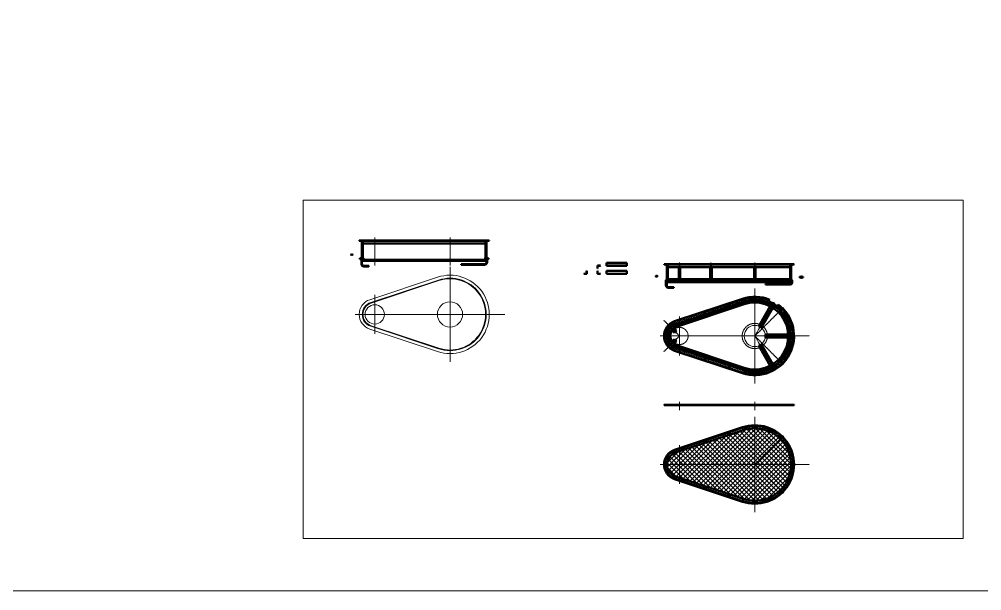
# Model space of a CAD drawing. Header units: millimetres. Extents: x 17368 to 100025, y -24769 to 12950.
# Drawn here: x 37894 to 47436, y -17030 to -11361 of the extents above; entities that cross this region are included whole.
import ezdxf

# ---------------------------------------------------------------- set-up
doc = ezdxf.new("R2010")
doc.units = ezdxf.units.MM
doc.header["$LTSCALE"] = 2.8
for name, pattern in [('AM_ISO02W050', [7.5, 6, -1.5]), ('AM_ISO02W050x2', [3.75, 3, -0.75]), ('AM_ISO08W050', [18, 12, -1.5, 3, -1.5]), ('AM_ISO08W050x2', [9, 6, -0.75, 1.5, -0.75]), ('YSYWPCG_HIDDEN', [0.375, 0.25, -0.125])]:
    doc.linetypes.add(name, pattern=pattern)
doc.layers.get('0').update_dxf_attribs({"lineweight": 50})
for name, color, linetype, lineweight in [('AM_0', 7, 'Continuous', 50), ('AM_0N', 7, 'Continuous', 50), ('AM_3N', 6, 'AM_ISO02W050', 15), ('AM_4N', 3, 'Continuous', 15), ('AM_7', 4, 'AM_ISO08W050', 15), ('AM_7N', 4, 'AM_ISO08W050', 15), ('bhatch', 5, 'Continuous', 15), ('细实线', 5, 'Continuous', 15)]:
    doc.layers.add(name, color=color, linetype=linetype, lineweight=lineweight)

# ---------------------------------------------------------------- blocks, each defined once
blk = doc.blocks.new('A$C76276D74')
at = {"layer": 'AM_0N', "extrusion": (0, 1, 0)}
for p, q in [((-30, 0), (0, 0)), ((-7.5, 3), (-27, 3))]:
    blk.add_line(p, q, dxfattribs=at)
at = {"layer": 'AM_0N', "extrusion": (-1, 0, 0)}
for p, q in [((-3, 27), (-3, 7.5)), ((0, 0), (0, 30))]:
    blk.add_line(p, q, dxfattribs=at)
at = {"layer": 'AM_0N'}
for centre, radius, start, end in [((-27, 0), 3, 90, 180), ((-7.5, 7.5), 4.5, 270, 0), ((0, 27), 3, 90, 180)]:
    blk.add_arc(centre, radius, start, end, dxfattribs=at)

msp = doc.modelspace()

# ---------------------------------------------------------------- hatches: boundary and pattern name
at = {"layer": '细实线'}
h = msp.add_hatch(dxfattribs=at)
h.set_pattern_fill('ANSI37', color=256, style=0)
h.paths.add_polyline_path([(44315.61954, -13826.37338), (44315.61954, -13844.94498), (44318.61954, -13844.94498), (44318.61954, -13826.37338)])
h.paths.add_polyline_path([(44315.61954, -13856.51638), (44315.61954, -13875.08778), (44318.61954, -13875.08778), (44318.61954, -13856.51638)])
h.paths.add_polyline_path([(44318.61954, -13886.65918), (44315.61954, -13886.65918), (44315.61954, -13905.23058), (44318.61954, -13905.23058)])
h.paths.add_polyline_path([(44315.61954, -13935.37338), (44318.61954, -13935.37338), (44318.61954, -13916.80198), (44315.61954, -13916.80198)])
h = msp.add_hatch(dxfattribs=at)
h.set_pattern_fill('ANSI37', color=256, style=0)
h.set_pattern_definition([(135, (89860.239, -4e-09), (2.24506403, 2.24506403), []), (45, (89860.239, -4e-09), (2.24506403, -2.24506403), [])])
h.paths.add_polyline_path([(45544.61954, -13826.37338), (45544.61954, -13844.94498), (45541.61954, -13844.94498), (45541.61954, -13826.37338)])
h.paths.add_polyline_path([(45544.61954, -13856.51638), (45544.61954, -13875.08778), (45541.61954, -13875.08778), (45541.61954, -13856.51638)])
h.paths.add_polyline_path([(45541.61954, -13886.65918), (45544.61954, -13886.65918), (45544.61954, -13905.23058), (45541.61954, -13905.23058)])
h.paths.add_polyline_path([(45544.61954, -13935.37338), (45541.61954, -13935.37338), (45541.61954, -13916.80198), (45544.61954, -13916.80198)])
h = msp.add_hatch(dxfattribs=at)
h.set_pattern_fill('ANSI37', color=256, scale=0.5, style=0)
h.paths.add_polyline_path([(44312.61954, -13950.37338), (44312.61954, -13943.0199), (44304.61954, -13950.37338)])
h = msp.add_hatch(dxfattribs=at)
h.set_pattern_fill('ANSI37', color=256, scale=0.5, style=0)
h.paths.add_polyline_path([(45547.61954, -13950.37338), (45555.61954, -13950.37338), (45547.61954, -13942.4353)])
h = msp.add_hatch(dxfattribs=at)
h.set_pattern_fill('ANSI37', color=256, scale=0.1, style=0)
h.paths.add_polyline_path([(45357.62916, -14174.90178), (45346.13389, -14178.3637, -0.005687324), (45353.47305, -14182.09889), (45353.62852, -14181.82961), (45353.62916, -14181.82998)])
h.paths.add_polyline_path([(45383.60971, -14189.90215), (45379.60992, -14196.82998), (45379.60928, -14196.82961), (45379.45384, -14197.09884, -0.0050386743), (45385.57595, -14201.0673)])
h = msp.add_hatch(dxfattribs=at)
h.set_pattern_fill('ANSI31', color=256, scale=0.5, style=0)
h.paths.add_polyline_path([(44285.61954, -15187.36898), (44285.61954, -15190.36898), (44294.61954, -15190.36898), (44294.61954, -15187.36898)])
h.paths.add_polyline_path([(44315.61954, -15190.36898), (44315.61954, -15187.36898), (44304.61954, -15187.36898), (44304.61954, -15190.36898)])
h = msp.add_hatch(dxfattribs=at)
h.set_pattern_fill('ANSI37', color=256, scale=0.2, style=0)
h.paths.add_polyline_path([(44290.4749, -15185.36898), (44288.0323, -15187.36898), (44290.4749, -15187.36898)])
h = msp.add_hatch(dxfattribs=at)
h.set_pattern_fill('ANSI37', color=256, scale=5, style=0)
h.paths.add_polyline_path([(44294.61954, -15185.36898), (44290.4749, -15185.36898), (44290.4749, -15187.36898), (44294.61954, -15187.36898)])
h.paths.add_polyline_path([(44439.61954, -15185.36898), (44312.61954, -15185.36898), (44304.61954, -15185.36898), (44304.61954, -15187.36898), (44315.61954, -15187.36898), (44355.61954, -15187.36898), (44439.61954, -15187.36898)])
h.paths.add_polyline_path([(45185.61954, -15185.36898), (44439.61954, -15185.36898), (44439.61954, -15187.36898), (45185.61954, -15187.36898)])
h.paths.add_polyline_path([(45569.76418, -15185.36898), (45565.61954, -15185.36898), (45565.61954, -15187.36898), (45569.76418, -15187.36898)])
h.paths.add_polyline_path([(45555.61954, -15185.36898), (45185.61954, -15185.36898), (45185.61954, -15187.36898), (45547.61954, -15187.36898), (45555.61954, -15187.36898)])
h = msp.add_hatch(dxfattribs=at)
h.set_pattern_fill('ANSI31', color=256, scale=0.2, style=0)
h.paths.add_polyline_path([(45574.61954, -15187.36898), (45565.61954, -15187.36898), (45565.61954, -15190.36898), (45574.61954, -15190.36898)])
h.paths.add_polyline_path([(45555.61954, -15187.36898), (45544.61954, -15187.36898), (45544.61954, -15190.36898), (45555.61954, -15190.36898)])
h = msp.add_hatch(dxfattribs=at)
h.set_pattern_fill('ANSI37', color=256, scale=0.2, style=0)
h.set_pattern_definition([(135, (89860.2391, 0), (0.449012806, 0.449012806), []), (45, (89860.2391, 0), (0.449012806, -0.449012806), [])])
h.paths.add_polyline_path([(45569.76418, -15185.36898), (45572.20678, -15187.36898), (45569.76418, -15187.36898)])
h = msp.add_hatch(dxfattribs=at)
h.set_pattern_fill('ANSI37', color=256, scale=10, style=0)
h.paths.add_polyline_path([(45185.61954, -15777.5241), (45185.61954, -15418.5241, 0.0802895568), (45072.52973, -15436.80179), (44439.61954, -15646.87225), (44439.61954, -15777.5241)])
h.paths.add_polyline_path([(44439.61954, -15777.5241), (44439.61954, -15908.17595), (45072.52973, -16118.24641, 0.0802895568), (45185.61954, -16136.5241), (45185.61954, -15777.5241)])
h.paths.add_polyline_path([(44315.61954, -15777.5241), (44439.61954, -15777.5241), (44439.61954, -15646.87225), (44400.55788, -15659.83728, 0.3231761295)])
h.paths.add_polyline_path([(44315.61954, -15777.5241, 0.3231761295), (44400.55788, -15895.21092), (44439.61954, -15908.17595), (44439.61954, -15777.5241)])
h.paths.add_polyline_path([(45439.47088, -15523.67277, 0.1989123674), (45185.61954, -15418.5241), (45185.61954, -15777.5241)])
h.paths.add_polyline_path([(45185.61954, -15777.5241), (45544.61954, -15777.5241, 0.1989123674), (45439.47088, -15523.67277)])
h.paths.add_polyline_path([(45439.47088, -16031.37543, 0.1989123674), (45544.61954, -15777.5241), (45185.61954, -15777.5241)])
h.paths.add_polyline_path([(45185.61954, -16136.5241, 0.1989123674), (45439.47088, -16031.37543), (45185.61954, -15777.5241)])

# ---------------------------------------------------------------- linework, layer by layer
at = {"color": 7}
for p, q in [((41291.1167, -13721.4272), (41286.1167, -13721.4272)), ((41286.1167, -13721.4272), (41286.1167, -13787.9272)), ((41291.1167, -13721.4272), (41291.1167, -13732.4272)), ((42526.1167, -13721.4272), (42531.1167, -13721.4272)), ((42526.1167, -13721.4272), (42526.1167, -13732.4272)), ((42531.1167, -13721.4272), (42531.1167, -13771.27587)), ((41291.1167, -13740.4272), (41291.1167, -13787.9272)), ((41311.1167, -13807.9272), (41360.6167, -13807.9272)), ((41311.1167, -13812.9272), (41360.6167, -13812.9272)), ((41360.6167, -13807.9272), (41360.6167, -13812.9272)), ((42273.1167, -13791.27587), (42506.1167, -13791.27587)), ((42273.1167, -13791.27587), (42273.1167, -13796.27587)), ((42273.1167, -13796.27587), (42311.6167, -13796.27587)), ((42302.6167, -13796.27587), (42321.6167, -13796.27587)), ((42321.6167, -13796.27587), (42506.1167, -13796.27587)), ((42526.1167, -13740.4272), (42526.1167, -13771.27587)), ((44304.61954, -13950.37338), (44304.61954, -13998.87338)), ((44312.61954, -13935.37338), (44312.61954, -13946.37338)), ((44312.61954, -13954.37338), (44312.61954, -13998.87338)), ((44382.11954, -14018.87338), (44332.61954, -14018.87338)), ((44382.11954, -14026.87338), (44382.11954, -14018.87338)), ((45290.61954, -13984.87338), (45290.61954, -13992.87338)), ((45290.61954, -13984.87338), (45537.61954, -13984.87338)), ((45290.61954, -13992.87338), (45537.61954, -13992.87338)), ((45547.61954, -13935.37338), (45547.61954, -13950.37338)), ((45547.61954, -13950.37338), (45547.61954, -13974.87338)), ((45547.61954, -13950.37338), (45555.61954, -13950.37338)), ((45555.61954, -13950.37338), (45555.61954, -13974.87338)), ((44332.61954, -14026.87338), (44382.11954, -14026.87338))]:
    msp.add_line(p, q, dxfattribs=at)
for centre, radius, start, end in [((41311.1167, -13787.9272), 25, 180, 270), ((41311.1167, -13787.9272), 20, 180, 270), ((42506.1167, -13771.27587), 20, 270, 0), ((42506.1167, -13771.27587), 25, 270, 0), ((44332.61954, -13998.87338), 28, 180, 270), ((44332.61954, -13998.87338), 20, 180, 270), ((45537.61954, -13974.87338), 10, 270, 0), ((45537.61954, -13974.87338), 18, 270, 0)]:
    msp.add_arc(centre, radius, start, end, dxfattribs=at)
at = {"layer": 'AM_0', "extrusion": (-1, -1.83691e-16, 0)}
for p, q in [((42282.3667, -13791.27587), (42282.3667, -13796.27587)), ((42295.8667, -13791.27587), (42295.8667, -13796.27587)), ((45299.61954, -13984.87338), (45299.61954, -13992.87338)), ((45324.61954, -13984.87338), (45324.61954, -13992.87338))]:
    msp.add_line(p, q, dxfattribs=at)
at = {"layer": 'AM_0N', "extrusion": (0, -1, 0)}
for p, q in [((41264.1167, -13556.4272), (41294.1167, -13556.4272)), ((41286.6167, -13559.4272), (41267.1167, -13559.4272)), ((42553.1167, -13556.4272), (42523.1167, -13556.4272)), ((42530.6167, -13559.4272), (42550.1167, -13559.4272)), ((43654.79217, -13805.14058), (43624.79217, -13805.14058)), ((43632.29217, -13808.14058), (43651.79217, -13808.14058)), ((43715.64393, -13778.20318), (43915.64393, -13778.20318)), ((43715.64393, -13781.20318), (43915.64393, -13781.20318)), ((43915.64393, -13808.20318), (43715.64393, -13808.20318)), ((44285.61954, -13790.37338), (44315.61954, -13790.37338)), ((44308.11954, -13793.37338), (44288.61954, -13793.37338)), ((45574.61954, -13790.37338), (45544.61954, -13790.37338)), ((45552.11954, -13793.37338), (45571.61954, -13793.37338)), ((44285.61954, -15187.36898), (44315.61954, -15187.36898)), ((45574.61954, -15190.36898), (44285.61954, -15190.36898)), ((44290.4749, -15185.36898), (44315.61954, -15185.36898)), ((45574.61954, -15187.36898), (45544.61954, -15187.36898))]:
    msp.add_line(p, q, dxfattribs=at)
at = {"layer": 'AM_0N'}
for p, q in [((42526.1167, -13556.4272), (41291.1167, -13556.4272)), ((41334.1167, -13556.4272), (41291.1167, -13556.4272)), ((41291.1167, -13583.4272), (41291.1167, -13726.9272)), ((41294.1167, -13586.4272), (41291.1167, -13586.4272)), ((41294.1167, -13556.4272), (41294.1167, -13729.4272)), ((41294.1167, -13558.4272), (42523.1167, -13558.4272)), ((41297.1167, -13558.4272), (41297.1167, -13732.4272)), ((41300.1167, -13558.4272), (41300.1167, -13753.4272)), ((42517.1167, -13586.4272), (41300.1167, -13586.4272)), ((42517.1167, -13558.4272), (42517.1167, -13753.4272)), ((42520.1167, -13558.4272), (42520.1167, -13732.4272)), ((42523.1167, -13556.4272), (42523.1167, -13748.9272)), ((42526.1167, -13586.4272), (42523.1167, -13586.4272)), ((42526.1167, -13556.4272), (42526.1167, -13727.4272)), ((42526.1167, -13756.4272), (41291.1167, -13756.4272)), ((41294.1167, -13748.9272), (41297.1167, -13748.9272)), ((41297.1167, -13740.4272), (41297.1167, -13753.16984)), ((41300.1167, -13748.9272), (42517.1167, -13748.9272)), ((42520.1167, -13740.4272), (42520.1167, -13753.16984)), ((42520.1167, -13748.9272), (42523.1167, -13748.9272)), ((44294.61954, -13790.37338), (44294.61954, -13793.37338)), ((44304.61954, -13790.37338), (44304.61954, -13793.37338)), ((45547.61954, -13790.37338), (44312.61954, -13790.37338)), ((44355.61954, -13790.37338), (44312.61954, -13790.37338)), ((44312.61954, -13817.37338), (44312.61954, -13823.015)), ((44315.61954, -13820.37338), (44312.61954, -13820.37338)), ((44312.61954, -13823.015), (44312.61954, -13940.87338)), ((44315.61954, -13790.37338), (44315.61954, -13802.87338)), ((44315.61954, -13792.37338), (45544.61954, -13792.37338)), ((44315.61954, -13807.87338), (44315.61954, -13823.015)), ((44315.61954, -13823.015), (44315.61954, -13943.37338)), ((44315.61954, -13826.37338), (44318.61954, -13826.37338)), ((44318.61954, -13792.37338), (44318.61954, -13802.87338)), ((44318.61954, -13807.87338), (44318.61954, -13823.015)), ((44321.61954, -13820.37338), (44318.61954, -13820.37338)), ((44318.61954, -13823.015), (44318.61954, -13952.87338)), ((44321.61954, -13792.37338), (44321.61954, -13823.015)), ((44323.61954, -13810.37338), (44321.61954, -13810.37338)), ((44321.61954, -13823.015), (44321.61954, -13967.37338)), ((44323.61954, -13810.37338), (44323.61954, -13823.015)), ((44432.11954, -13820.37338), (44323.61954, -13820.37338)), ((44323.61954, -13823.015), (44323.61954, -13950.37338)), ((44432.11954, -13810.37338), (44432.11954, -13823.015)), ((44447.11954, -13810.37338), (44432.11954, -13810.37338)), ((44432.11954, -13823.015), (44432.11954, -13950.37338)), ((44447.11954, -13810.37338), (44447.11954, -13823.015)), ((44743.8451, -13820.37338), (44447.11954, -13820.37338)), ((44447.11954, -13823.015), (44447.11954, -13950.37338)), ((44743.8451, -13810.37338), (44743.8451, -13823.015)), ((44758.8451, -13810.37338), (44743.8451, -13810.37338)), ((44743.8451, -13823.015), (44743.8451, -13950.37338)), ((44758.8451, -13810.37338), (44758.8451, -13823.015)), ((45178.11954, -13820.37338), (44758.8451, -13820.37338)), ((44758.8451, -13823.015), (44758.8451, -13950.37338)), ((45178.11954, -13810.37338), (45178.11954, -13823.015)), ((45193.11954, -13810.37338), (45178.11954, -13810.37338)), ((45178.11954, -13823.015), (45178.11954, -13950.37338)), ((45193.11954, -13810.37338), (45193.11954, -13823.015)), ((45536.61954, -13820.37338), (45193.11954, -13820.37338)), ((45193.11954, -13823.015), (45193.11954, -13950.37338)), ((45536.61954, -13810.37338), (45536.61954, -13823.015)), ((45538.61954, -13810.37338), (45536.61954, -13810.37338)), ((45536.61954, -13823.015), (45536.61954, -13950.37338)), ((45538.61954, -13792.37338), (45538.61954, -13823.015)), ((45541.61954, -13820.37338), (45538.61954, -13820.37338)), ((45538.61954, -13823.015), (45538.61954, -13967.37338)), ((45541.61954, -13792.37338), (45541.61954, -13802.87338)), ((45541.61954, -13807.87338), (45541.61954, -13823.015)), ((45541.61954, -13823.015), (45541.61954, -13952.87338)), ((45544.61954, -13826.37338), (45541.61954, -13826.37338)), ((45544.61954, -13790.37338), (45544.61954, -13802.87338)), ((45544.61954, -13807.87338), (45544.61954, -13823.015)), ((45547.61954, -13820.37338), (45544.61954, -13820.37338)), ((45544.61954, -13823.015), (45544.61954, -13952.87338)), ((45547.61954, -13817.37338), (45547.61954, -13823.015)), ((45547.61954, -13823.015), (45547.61954, -13940.37338)), ((45555.61954, -13790.37338), (45555.61954, -13793.37338)), ((45565.61954, -13790.37338), (45565.61954, -13793.37338)), ((44315.61954, -13844.94498), (44318.61954, -13844.94498)), ((44315.61954, -13856.51638), (44318.61954, -13856.51638)), ((44315.61954, -13875.08778), (44318.61954, -13875.08778)), ((44315.61954, -13886.65918), (44318.61954, -13886.65918)), ((44315.61954, -13905.23058), (44318.61954, -13905.23058)), ((44315.61954, -13916.80198), (44318.61954, -13916.80198)), ((45544.61954, -13844.94498), (45541.61954, -13844.94498)), ((45544.61954, -13856.51638), (45541.61954, -13856.51638)), ((45544.61954, -13875.08778), (45541.61954, -13875.08778)), ((45544.61954, -13886.65918), (45541.61954, -13886.65918)), ((45544.61954, -13905.23058), (45541.61954, -13905.23058)), ((45544.61954, -13916.80198), (45541.61954, -13916.80198)), ((44304.61954, -13950.37338), (44312.61954, -13943.0199)), ((44312.61954, -13950.37338), (44304.61954, -13950.37338)), ((44315.61954, -13940.37338), (44312.61954, -13940.37338)), ((45547.61954, -13970.37338), (44312.61954, -13970.37338)), ((44315.61954, -13935.37338), (44318.61954, -13935.37338)), ((44315.61954, -13962.87338), (44318.61954, -13962.87338)), ((44321.61954, -13940.37338), (44318.61954, -13940.37338)), ((44318.61954, -13957.87338), (44318.61954, -13967.11602)), ((45540.11954, -13967.37338), (44320.11954, -13967.37338)), ((44323.61954, -13950.37338), (44321.61954, -13950.37338)), ((44321.61954, -13962.87338), (44758.8451, -13962.87338)), ((44432.11954, -13940.37338), (44323.61954, -13940.37338)), ((44447.11954, -13950.37338), (44432.11954, -13950.37338)), ((44743.8451, -13940.37338), (44447.11954, -13940.37338)), ((44758.8451, -13950.37338), (44743.8451, -13950.37338)), ((45178.11954, -13940.37338), (44758.8451, -13940.37338)), ((44758.8451, -13962.87338), (45538.61954, -13962.87338)), ((45193.11954, -13950.37338), (45178.11954, -13950.37338)), ((45536.61954, -13940.37338), (45193.11954, -13940.37338)), ((45538.61954, -13950.37338), (45536.61954, -13950.37338)), ((45541.61954, -13940.37338), (45538.61954, -13940.37338)), ((45544.61954, -13935.37338), (45541.61954, -13935.37338)), ((45541.61954, -13957.87338), (45541.61954, -13967.11602)), ((45541.61954, -13962.87338), (45544.61954, -13962.87338)), ((45547.61954, -13940.37338), (45544.61954, -13940.37338)), ((45544.61954, -13957.87338), (45544.61954, -13962.87338)), ((45555.61954, -13950.37338), (45547.61954, -13942.4353)), ((44391.10748, -14356.67174), (45063.07933, -14133.63625)), ((44400.55788, -14385.14436), (45072.52973, -14162.10886)), ((44401.50292, -14387.99162), (45073.47477, -14164.95613)), ((44402.44796, -14390.83888), (45074.41981, -14167.80339)), ((44409.06324, -14410.76972), (45081.03509, -14187.73422)), ((45225.12852, -14404.39814), (45338.45899, -14208.10401)), ((45357.62916, -14174.90178), (45346.13389, -14178.3637)), ((45353.62916, -14181.82998), (45379.60992, -14196.82998)), ((45383.60932, -14189.89995), (45357.62855, -14174.89995)), ((45357.62916, -14174.90178), (45383.60992, -14189.90178)), ((45383.60932, -14189.89995), (45385.57595, -14201.0673)), ((45251.10928, -14419.39814), (45364.43978, -14223.10395)), ((45225.12852, -14404.39814), (45251.10931, -14419.39815)), ((45245.55822, -14385.01484), (45240.05673, -14394.54025)), ((45257.68108, -14392.01397), (45252.18039, -14401.54145)), ((44388.3543, -14472.77914), (44361.24864, -14445.67348)), ((44381.99034, -14455.10147), (44367.1411, -14440.25223)), ((44391.88983, -14445.20197), (44377.04059, -14430.35273)), ((44409.5675, -14451.56594), (44382.46185, -14424.46028)), ((44388.3543, -14472.77914), (44409.5675, -14451.56594)), ((45290.61954, -14517.83192), (45290.61954, -14487.83189)), ((45290.61954, -14487.83192), (45517.28055, -14487.83192)), ((45317.62083, -14495.83266), (45306.61944, -14495.83266)), ((44388.3543, -14532.88322), (44361.24864, -14559.98887)), ((44381.99034, -14550.56088), (44367.1411, -14565.41013)), ((44391.88986, -14560.46035), (44377.04059, -14575.30962)), ((44409.5675, -14554.09642), (44382.46185, -14581.20208)), ((44388.3543, -14532.88322), (44409.5675, -14554.09642)), ((44409.06324, -14594.89264), (45081.03509, -14817.92813)), ((45225.12852, -14601.26421), (45251.10931, -14586.2642)), ((45251.10928, -14586.26421), (45364.43978, -14782.5584)), ((45290.61954, -14517.83192), (45517.28048, -14517.83192)), ((45317.62083, -14509.83092), (45306.62083, -14509.83266)), ((44391.10748, -14648.99061), (45063.07933, -14872.02611)), ((44400.55788, -14620.51799), (45072.52973, -14843.55349)), ((44401.50292, -14617.67073), (45073.47477, -14840.70623)), ((44402.44796, -14614.82347), (45074.41981, -14837.85897)), ((45225.12852, -14601.26421), (45338.45899, -14797.55834)), ((45245.55822, -14620.64752), (45240.05673, -14611.1221)), ((45257.68108, -14613.64838), (45252.18039, -14604.1209)), ((44285.61954, -15187.36898), (44285.61954, -15190.36898)), ((44290.4749, -15185.36898), (44288.0323, -15187.36898)), ((44290.4749, -15185.36898), (44290.4749, -15187.36898)), ((44294.61954, -15185.36898), (44294.61954, -15190.36898)), ((44304.61954, -15185.36898), (44304.61954, -15190.36898)), ((45569.76418, -15185.36898), (44312.61954, -15185.36898)), ((45547.61954, -15187.36898), (44312.61954, -15187.36898)), ((44355.61954, -15187.36898), (44312.61954, -15187.36898)), ((45544.61954, -15187.36898), (45544.61954, -15190.36898)), ((45555.61954, -15185.36898), (45555.61954, -15190.36898)), ((45565.61954, -15185.36898), (45565.61954, -15190.36898)), ((45569.76418, -15185.36898), (45569.76418, -15187.36898)), ((45569.76418, -15185.36898), (45572.20678, -15187.36898)), ((45574.61954, -15187.36898), (45574.61954, -15190.36898)), ((44391.10748, -15631.36467), (45063.07933, -15408.32917)), ((44400.55788, -15659.83728), (45072.52973, -15436.80179)), ((44391.10748, -15923.68353), (45063.07933, -16146.71903)), ((44400.55788, -15895.21092), (45072.52973, -16118.24641))]:
    msp.add_line(p, q, dxfattribs=at)
at = {"layer": 'AM_0N', "extrusion": (-1, 0, 0)}
for p, q in [((41291.1167, -13583.4272), (41291.1167, -13563.9272)), ((41294.1167, -13556.4272), (41294.1167, -13586.4272)), ((44312.61954, -13817.37338), (44312.61954, -13797.87338)), ((44315.61954, -13790.37338), (44315.61954, -13802.87338)), ((44315.61954, -13807.87338), (44315.61954, -13820.37338)), ((43517.13677, -13860.82518), (43517.13677, -13880.32518)), ((43520.13677, -13887.82518), (43520.13677, -13857.82518)), ((44312.61954, -13950.82838), (44312.61954, -13952.87338)), ((44312.61954, -13952.87338), (44312.61954, -13957.87338)), ((44312.61954, -13957.87338), (44312.61954, -13959.91838)), ((44321.61954, -13950.82838), (44321.61954, -13952.87338)), ((44321.61954, -13952.87338), (44321.61954, -13957.87338)), ((44321.61954, -13957.87338), (44321.61954, -13959.91838)), ((45544.61954, -13943.37338), (45544.61954, -13952.87338)), ((45544.61954, -13957.87338), (45544.61954, -13962.87338)), ((45547.61954, -13970.37338), (45547.61954, -13940.37338)), ((44315.61954, -15187.36898), (44315.61954, -15190.36898))]:
    msp.add_line(p, q, dxfattribs=at)
at = {"layer": 'AM_0N', "extrusion": (1, 0, 0)}
for p, q in [((42523.1167, -13556.4272), (42523.1167, -13586.4272)), ((42526.1167, -13583.4272), (42526.1167, -13563.9272)), ((41186.4, -13691.81052), (41186.4, -13693.85552)), ((41186.4, -13693.85552), (41186.4, -13698.85552)), ((41186.4, -13698.85552), (41186.4, -13700.90052)), ((41195.4, -13691.81052), (41195.4, -13693.85552)), ((41195.4, -13693.85552), (41195.4, -13698.85552)), ((41195.4, -13698.85552), (41195.4, -13700.90052)), ((43624.79217, -13805.14058), (43624.79217, -13835.14058)), ((43627.79217, -13832.14058), (43627.79217, -13812.64058)), ((43715.64393, -13808.20318), (43715.64393, -13778.20318)), ((43915.64393, -13778.20318), (43915.64393, -13808.20318)), ((44312.61954, -13800.82838), (44312.61954, -13802.87338)), ((44312.61954, -13802.87338), (44312.61954, -13807.87338)), ((44312.61954, -13807.87338), (44312.61954, -13809.91838)), ((44321.61954, -13800.82838), (44321.61954, -13802.87338)), ((44321.61954, -13802.87338), (44321.61954, -13807.87338)), ((44321.61954, -13807.87338), (44321.61954, -13809.91838)), ((45538.61954, -13800.82838), (45538.61954, -13802.87338)), ((45538.61954, -13802.87338), (45538.61954, -13807.87338)), ((45538.61954, -13807.87338), (45538.61954, -13809.91838)), ((45544.61954, -13790.37338), (45544.61954, -13802.87338)), ((45544.61954, -13807.87338), (45544.61954, -13820.37338)), ((45547.61954, -13817.37338), (45547.61954, -13797.87338)), ((45547.61954, -13800.82838), (45547.61954, -13802.87338)), ((45547.61954, -13802.87338), (45547.61954, -13807.87338)), ((45547.61954, -13807.87338), (45547.61954, -13809.91838)), ((43624.79217, -13887.82518), (43624.79217, -13857.82518)), ((43627.79217, -13860.82518), (43627.79217, -13880.32518)), ((43715.64393, -13857.82518), (43715.64393, -13887.82518)), ((43915.64393, -13887.82518), (43915.64393, -13857.82518)), ((44207.90284, -13905.7567), (44207.90284, -13907.8017)), ((44207.90284, -13907.8017), (44207.90284, -13912.8017)), ((44207.90284, -13912.8017), (44207.90284, -13914.8467)), ((44216.90284, -13905.7567), (44216.90284, -13907.8017)), ((44216.90284, -13907.8017), (44216.90284, -13912.8017)), ((44216.90284, -13912.8017), (44216.90284, -13914.8467)), ((44312.61954, -13970.37338), (44312.61954, -13940.37338)), ((44315.61954, -13943.37338), (44315.61954, -13952.87338)), ((44315.61954, -13957.87338), (44315.61954, -13962.87338)), ((45538.61954, -13950.82838), (45538.61954, -13952.87338)), ((45538.61954, -13952.87338), (45538.61954, -13957.87338)), ((45538.61954, -13957.87338), (45538.61954, -13959.91838)), ((45547.61954, -13950.82838), (45547.61954, -13952.87338)), ((45547.61954, -13952.87338), (45547.61954, -13957.87338)), ((45547.61954, -13957.87338), (45547.61954, -13959.91838)), ((45544.61954, -15187.36898), (45544.61954, -15190.36898))]:
    msp.add_line(p, q, dxfattribs=at)
at = {"layer": 'AM_0N', "extrusion": (0, 1, 0)}
for p, q in [((41195.4, -13693.85552), (41186.4, -13693.85552)), ((41195.4, -13698.85552), (41186.4, -13698.85552)), ((44321.61954, -13802.87338), (44312.61954, -13802.87338)), ((44321.61954, -13807.87338), (44312.61954, -13807.87338)), ((45547.61954, -13802.87338), (45538.61954, -13802.87338)), ((45547.61954, -13807.87338), (45538.61954, -13807.87338)), ((43490.13677, -13887.82518), (43520.13677, -13887.82518)), ((43512.63677, -13884.82518), (43493.13677, -13884.82518)), ((43654.79217, -13887.82518), (43624.79217, -13887.82518)), ((43632.29217, -13884.82518), (43651.79217, -13884.82518)), ((43915.64393, -13857.82518), (43715.64393, -13857.82518)), ((43715.64393, -13884.82518), (43915.64393, -13884.82518)), ((43715.64393, -13887.82518), (43915.64393, -13887.82518)), ((44216.90284, -13907.8017), (44207.90284, -13907.8017)), ((44216.90284, -13912.8017), (44207.90284, -13912.8017)), ((44312.61954, -13952.87338), (44321.61954, -13952.87338)), ((44312.61954, -13957.87338), (44321.61954, -13957.87338)), ((44342.61954, -13970.37338), (44312.61954, -13970.37338)), ((44320.11954, -13967.37338), (44339.61954, -13967.37338)), ((45517.61954, -13970.37338), (45547.61954, -13970.37338)), ((45540.11954, -13967.37338), (45520.61954, -13967.37338)), ((45547.61954, -13952.87338), (45538.61954, -13952.87338)), ((45547.61954, -13957.87338), (45538.61954, -13957.87338))]:
    msp.add_line(p, q, dxfattribs=at)
at = {"layer": 'AM_0N', "extrusion": (-1.92969e-12, -1, 0)}
for p, q in [((41279.3167, -13732.4272), (41270.1167, -13732.4272)), ((41300.1167, -13731.9272), (41286.1167, -13731.9272)), ((41298.8667, -13732.4272), (41286.1167, -13732.4272)), ((41298.8667, -13732.4272), (41300.1167, -13732.4272)), ((41304.83502, -13728.9197), (41300.1167, -13728.9197)), ((41304.83502, -13732.67248), (41300.1167, -13732.67248)), ((41304.83502, -13740.18192), (41300.1167, -13740.18192)), ((41279.3167, -13740.4272), (41270.1167, -13740.4272)), ((41298.8667, -13740.4272), (41286.1167, -13740.4272)), ((41300.1167, -13740.9272), (41286.1167, -13740.9272)), ((41298.8667, -13740.4272), (41300.1167, -13740.4272)), ((41304.83502, -13743.9347), (41300.1167, -13743.9347))]:
    msp.add_line(p, q, dxfattribs=at)
at = {"layer": 'AM_0N', "extrusion": (-1, 1.92969e-12, 0)}
for p, q in [((41270.1167, -13732.4272), (41270.1167, -13740.4272)), ((41298.8667, -13732.4272), (41298.8667, -13740.4272)), ((41300.1167, -13728.9197), (41300.1167, -13732.4272)), ((41300.1167, -13740.4272), (41300.1167, -13732.4272)), ((41300.1167, -13732.4272), (41300.1167, -13740.4272)), ((41305.4167, -13742.9272), (41305.4167, -13729.9272)), ((41300.1167, -13740.4272), (41300.1167, -13743.9347))]:
    msp.add_line(p, q, dxfattribs=at)
at = {"layer": 'AM_0N', "extrusion": (0.866025, -0.5, 0)}
for p, q in [((41279.89838, -13728.9197), (41279.3167, -13729.9272)), ((42512.39838, -13728.9197), (42511.8167, -13729.9272)), ((41285.53502, -13743.9347), (41286.1167, -13742.9272)), ((45631.04097, -13911.5099), (45630.45929, -13912.5174))]:
    msp.add_line(p, q, dxfattribs=at)
at = {"layer": 'AM_0N', "extrusion": (1, -1.81923e-12, 0)}
for p, q in [((41279.3167, -13729.9272), (41279.3167, -13742.9272)), ((41286.1167, -13729.9272), (41286.1167, -13742.9272))]:
    msp.add_line(p, q, dxfattribs=at)
at = {"layer": 'AM_0N', "extrusion": (1.81923e-12, 1, 0)}
for p, q in [((41279.89838, -13728.9197), (41285.53502, -13728.9197)), ((41279.89838, -13732.67345), (41285.53502, -13732.67345)), ((41279.89838, -13740.18095), (41285.53502, -13740.18095)), ((41279.89838, -13743.9347), (41285.53502, -13743.9347))]:
    msp.add_line(p, q, dxfattribs=at)
at = {"layer": 'AM_0N', "extrusion": (0.866025, 0.5, 0)}
for p, q in [((41285.53502, -13728.9197), (41286.1167, -13729.9272)), ((41279.89838, -13743.9347), (41279.3167, -13742.9272)), ((42512.39838, -13743.9347), (42511.8167, -13742.9272)), ((45631.04097, -13926.5249), (45630.45929, -13925.5174))]:
    msp.add_line(p, q, dxfattribs=at)
at = {"layer": 'AM_0N', "extrusion": (-0.866025, -0.5, 0)}
for p, q in [((41304.83502, -13728.9197), (41305.4167, -13729.9272)), ((42537.33502, -13728.9197), (42537.9167, -13729.9272)), ((42531.69838, -13743.9347), (42531.1167, -13742.9272)), ((45650.34097, -13926.5249), (45649.75929, -13925.5174)), ((45655.97761, -13911.5099), (45656.55929, -13912.5174))]:
    msp.add_line(p, q, dxfattribs=at)
at = {"layer": 'AM_0N', "extrusion": (1, 1.92969e-12, 0)}
for p, q in [((42511.8167, -13742.9272), (42511.8167, -13729.9272)), ((42517.1167, -13728.9197), (42517.1167, -13732.4272)), ((42517.1167, -13740.4272), (42517.1167, -13732.4272)), ((42517.1167, -13732.4272), (42517.1167, -13740.4272)), ((42518.3667, -13732.4272), (42518.3667, -13740.4272)), ((42547.1167, -13732.4272), (42547.1167, -13740.4272)), ((42517.1167, -13740.4272), (42517.1167, -13743.9347)), ((45630.45929, -13925.5174), (45630.45929, -13912.5174)), ((45635.75929, -13911.5099), (45635.75929, -13915.0174)), ((45635.75929, -13923.0174), (45635.75929, -13915.0174)), ((45635.75929, -13915.0174), (45635.75929, -13923.0174)), ((45635.75929, -13923.0174), (45635.75929, -13926.5249)), ((45637.00929, -13915.0174), (45637.00929, -13923.0174)), ((45665.75929, -13915.0174), (45665.75929, -13923.0174))]:
    msp.add_line(p, q, dxfattribs=at)
at = {"layer": 'AM_0N', "extrusion": (1.92969e-12, -1, 0)}
for p, q in [((42512.39838, -13728.9197), (42517.1167, -13728.9197)), ((42512.39838, -13732.67248), (42517.1167, -13732.67248)), ((42512.39838, -13740.18192), (42517.1167, -13740.18192)), ((42517.1167, -13731.9272), (42531.1167, -13731.9272)), ((42518.3667, -13732.4272), (42517.1167, -13732.4272)), ((42518.3667, -13732.4272), (42531.1167, -13732.4272)), ((42537.9167, -13732.4272), (42547.1167, -13732.4272)), ((42512.39838, -13743.9347), (42517.1167, -13743.9347)), ((42518.3667, -13740.4272), (42517.1167, -13740.4272)), ((42517.1167, -13740.9272), (42531.1167, -13740.9272)), ((42518.3667, -13740.4272), (42531.1167, -13740.4272)), ((42537.9167, -13740.4272), (42547.1167, -13740.4272)), ((45631.04097, -13911.5099), (45635.75929, -13911.5099)), ((45631.04097, -13915.26268), (45635.75929, -13915.26268)), ((45631.04097, -13922.77212), (45635.75929, -13922.77212)), ((45631.04097, -13926.5249), (45635.75929, -13926.5249)), ((45635.75929, -13914.5174), (45649.75929, -13914.5174)), ((45637.00929, -13915.0174), (45635.75929, -13915.0174)), ((45637.00929, -13923.0174), (45635.75929, -13923.0174)), ((45635.75929, -13923.5174), (45649.75929, -13923.5174)), ((45637.00929, -13915.0174), (45649.75929, -13915.0174)), ((45637.00929, -13923.0174), (45649.75929, -13923.0174)), ((45656.55929, -13915.0174), (45665.75929, -13915.0174)), ((45656.55929, -13923.0174), (45665.75929, -13923.0174))]:
    msp.add_line(p, q, dxfattribs=at)
at = {"layer": 'AM_0N', "extrusion": (-0.866025, 0.5, 0)}
for p, q in [((42531.69838, -13728.9197), (42531.1167, -13729.9272)), ((41304.83502, -13743.9347), (41305.4167, -13742.9272)), ((42537.33502, -13743.9347), (42537.9167, -13742.9272)), ((45650.34097, -13911.5099), (45649.75929, -13912.5174)), ((45655.97761, -13926.5249), (45656.55929, -13925.5174)), ((45353.62916, -14181.82998), (45357.62916, -14174.90178)), ((45379.60992, -14196.82998), (45383.60992, -14189.90178))]:
    msp.add_line(p, q, dxfattribs=at)
at = {"layer": 'AM_0N', "extrusion": (-1, -1.81923e-12, 0)}
for p, q in [((42531.1167, -13729.9272), (42531.1167, -13742.9272)), ((42537.9167, -13729.9272), (42537.9167, -13742.9272)), ((45649.75929, -13912.5174), (45649.75929, -13925.5174)), ((45656.55929, -13912.5174), (45656.55929, -13925.5174))]:
    msp.add_line(p, q, dxfattribs=at)
at = {"layer": 'AM_0N', "extrusion": (-1.81923e-12, 1, 0)}
for p, q in [((42537.33502, -13728.9197), (42531.69838, -13728.9197)), ((42537.33502, -13732.67345), (42531.69838, -13732.67345)), ((42537.33502, -13740.18095), (42531.69838, -13740.18095)), ((42537.33502, -13743.9347), (42531.69838, -13743.9347)), ((45655.97761, -13911.5099), (45650.34097, -13911.5099)), ((45655.97761, -13915.26365), (45650.34097, -13915.26365)), ((45655.97761, -13922.77115), (45650.34097, -13922.77115)), ((45655.97761, -13926.5249), (45650.34097, -13926.5249))]:
    msp.add_line(p, q, dxfattribs=at)
at = {"layer": 'AM_0N'}
for centre in [(44933.06329, -14191.54114), (45185.61954, -14127.83118), (44686.30061, -14273.44463), (45450.78459, -14237.66613), (44439.61954, -14355.32103), (44299.61954, -14502.83118), (45560.61954, -14502.82899), (44439.61954, -14650.34133), (44686.30061, -14732.21773), (45450.78459, -14767.99622), (44933.06329, -14814.12121), (45185.61954, -14877.83118), (45185.61954, -15402.5241), (44686.30061, -15548.13755), (44933.06329, -15466.23407), (45450.78459, -15512.35906), (44439.61954, -15630.01395), (44299.61954, -15777.5241), (45560.61954, -15777.52192), (44439.61954, -15925.03425), (44686.30061, -16006.91065), (44933.06329, -16088.81413), (45450.78459, -16042.68914), (45185.61954, -16152.5241)]:
    msp.add_circle(centre, 5, dxfattribs=at)
for centre, radius, start, end in [((41267.1167, -13556.4272), 3, 180, 270), ((41286.6167, -13563.9272), 4.5, 0, 90), ((41294.1167, -13583.4272), 3, 180, 270), ((42523.1167, -13583.4272), 3, 270, 0), ((42530.6167, -13563.9272), 4.5, 90, 180), ((42550.1167, -13556.4272), 3, 270, 0), ((41188.02766, -13696.35552), 4.82766, 109.703514711, 250.296485289), ((41193.77234, -13696.35552), 4.82766, 289.703514711, 70.296485289), ((41282.63554, -13730.79657), 3.31884, 154.438469405, 214.438469405), ((41291.71955, -13736.4272), 12.40285, 162.38303116, 197.61696884), ((41282.63554, -13742.05782), 3.31884, 145.561530595, 205.561530595), ((41282.79786, -13730.79657), 3.31884, 325.561530595, 25.561530595), ((41273.71385, -13736.4272), 12.40285, 342.38303116, 17.61696884), ((41282.79786, -13742.05782), 3.31884, 334.438469405, 34.438469405), ((41302.09943, -13730.79609), 3.31727, 325.553127618, 25.553127618), ((41293.00757, -13736.4272), 12.40913, 342.387526014, 17.612473986), ((41302.09943, -13742.05831), 3.31727, 334.446872382, 34.446872382), ((42515.13397, -13730.79609), 3.31727, 154.446872382, 214.446872382), ((42524.22583, -13736.4272), 12.40913, 162.387526014, 197.612473986), ((42515.13397, -13742.05831), 3.31727, 145.553127618, 205.553127618), ((42534.43554, -13730.79657), 3.31884, 154.438469405, 214.438469405), ((42543.51955, -13736.4272), 12.40285, 162.38303116, 197.61696884), ((42534.43554, -13742.05782), 3.31884, 145.561530595, 205.561530595), ((42534.59786, -13730.79657), 3.31884, 325.561530595, 25.561530595), ((42525.51385, -13736.4272), 12.40285, 342.38303116, 17.61696884), ((42534.59786, -13742.05782), 3.31884, 334.438469405, 34.438469405), ((43624.79217, -13832.14058), 3, 270, 0), ((43632.29217, -13812.64058), 4.5, 90, 180), ((43651.79217, -13805.14058), 3, 270, 0), ((44288.61954, -13790.37338), 3, 180, 270), ((44308.11954, -13797.87338), 4.5, 0, 90), ((44314.2472, -13805.37338), 4.82766, 109.703514711, 250.296485289), ((44315.61954, -13817.37338), 3, 180, 270), ((44319.99188, -13805.37338), 4.82766, 289.703514711, 70.296485289), ((45540.2472, -13805.37338), 4.82766, 109.703514711, 250.296485289), ((45544.61954, -13817.37338), 3, 270, 0), ((45552.11954, -13797.87338), 4.5, 90, 180), ((45545.99188, -13805.37338), 4.82766, 289.703514711, 70.296485289), ((45571.61954, -13790.37338), 3, 270, 0), ((43493.13677, -13887.82518), 3, 90, 180), ((43512.63677, -13880.32518), 4.5, 270, 0), ((43520.13677, -13860.82518), 3, 90, 180), ((43624.79217, -13860.82518), 3, 0, 90), ((43632.29217, -13880.32518), 4.5, 180, 270), ((43651.79217, -13887.82518), 3, 0, 90), ((44209.5305, -13910.3017), 4.82766, 109.703514712, 250.296485288), ((44215.27518, -13910.3017), 4.82766, 289.703514712, 70.296485288), ((45633.77656, -13913.38629), 3.31727, 154.446872382, 214.446872382), ((45642.86842, -13919.0174), 12.40913, 162.387526014, 197.612473986), ((45633.77656, -13924.64851), 3.31727, 145.553127618, 205.553127618), ((45653.07813, -13913.38678), 3.31884, 154.438469405, 214.438469405), ((45662.16214, -13919.0174), 12.40285, 162.38303116, 197.61696884), ((45653.07813, -13924.64803), 3.31884, 145.561530595, 205.561530595), ((45653.24045, -13913.38678), 3.31884, 325.561530595, 25.561530595), ((45644.15644, -13919.0174), 12.40285, 342.38303116, 17.61696884), ((45653.24045, -13924.64803), 3.31884, 334.438469405, 34.438469405), ((44314.2472, -13955.37338), 4.82766, 109.703514712, 250.296485288), ((44312.61954, -13943.37338), 3, 0, 90), ((44320.11954, -13962.87338), 4.5, 180, 270), ((44319.99188, -13955.37338), 4.82766, 289.703514712, 70.296485288), ((44339.61954, -13970.37338), 3, 0, 90), ((45520.61954, -13970.37338), 3, 90, 180), ((45540.2472, -13955.37338), 4.82766, 109.703514712, 250.296485288), ((45540.11954, -13962.87338), 4.5, 270, 0), ((45547.61954, -13943.37338), 3, 90, 180), ((45545.99188, -13955.37338), 4.82766, 289.703514712, 70.296485288), ((45185.61954, -14502.83118), 389, 67.639404858, 108.361623033), ((45185.61954, -14502.83118), 389, 251.638376967, 53.508162524), ((45185.61954, -14502.83118), 359, 251.638376967, 108.361623033), ((45185.61954, -14502.83118), 356, 251.638376967, 108.361623033), ((45185.61954, -14502.83118), 353, 251.638376967, 108.361623033), ((45185.61954, -14502.83118), 332, 251.638376967, 108.361623033), ((44439.61954, -14502.83118), 154, 108.361623033, 251.638376967), ((44439.61954, -14502.83118), 124, 108.361623033, 251.638376967), ((44439.61954, -14502.83118), 121, 108.361623033, 251.638376967), ((44439.61954, -14502.83118), 118, 108.361623033, 251.638376967), ((45246.1189, -14398.04025), 7, 150, 329.9886864), ((45251.6189, -14388.51397), 7, 330, 150), ((44439.61954, -14502.83118), 97, 108.361623033, 251.638376967), ((44372.09084, -14435.30248), 7, 214.669882347, 225), ((44372.09084, -14435.30248), 7, 45, 55.330117653), ((44386.94009, -14450.15172), 7, 225, 45), ((45306.62083, -14502.83266), 7, 90.0113136, 270), ((45317.62083, -14502.83266), 7, 270, 90), ((44372.09084, -14570.35987), 7, 135, 145.330117653), ((44372.09084, -14570.35987), 7, 304.669882347, 315), ((44386.94009, -14555.51063), 7, 314.999691643, 135), ((45246.1189, -14607.6221), 7, 30.011313597, 209.999999997), ((45251.6189, -14617.14838), 7, 209.999999997, 29.999999997), ((45185.61954, -15777.5241), 389, 251.638376967, 108.361623033), ((45185.61954, -15777.5241), 359, 251.638376967, 108.361623033), ((44439.61954, -15777.5241), 154, 108.361623033, 251.638376967), ((44439.61954, -15777.5241), 124, 108.361623033, 251.638376967)]:
    msp.add_arc(centre, radius, start, end, dxfattribs=at)
at = {"layer": 'AM_3N', "linetype": 'AM_ISO02W050x2'}
for p, q in [((44399.61284, -14382.2971), (45071.58469, -14159.2616)), ((45338.45899, -14208.10401), (45353.62852, -14181.82961)), ((45364.43978, -14223.10395), (45380.95578, -14194.49741)), ((44382.46185, -14424.46028), (44355.35781, -14397.35625)), ((44361.24864, -14445.67348), (44334.14461, -14418.56945)), ((45517.28055, -14487.83192), (45550.31254, -14487.83192)), ((45555.61954, -14517.83118), (45555.61954, -14487.83118)), ((44361.24864, -14559.98887), (44334.14461, -14587.0929)), ((44382.46185, -14581.20208), (44355.35781, -14608.30611)), ((45517.28048, -14517.83192), (45547.61954, -14517.83192)), ((44399.61284, -14623.36525), (45071.58469, -14846.40075)), ((45364.43978, -14782.5584), (45380.95578, -14811.16495)), ((45338.45899, -14797.55834), (45353.62852, -14823.83274)), ((45357.62916, -14830.76058), (45383.60992, -14815.76058))]:
    msp.add_line(p, q, dxfattribs=at)
at = {"layer": 'AM_3N', "linetype": 'AM_ISO02W050x2', "extrusion": (-5.17638e-11, -1, 0)}
for p, q in [((45547.61954, -14487.83118), (45555.61954, -14487.83118)), ((45547.61954, -14517.83118), (45555.61954, -14517.83118))]:
    msp.add_line(p, q, dxfattribs=at)
at = {"layer": 'AM_3N', "linetype": 'AM_ISO02W050x2', "extrusion": (-0.866025, -0.5, 0)}
for p, q in [((45353.62916, -14823.83237), (45357.62916, -14830.76058)), ((45379.60992, -14808.83237), (45383.60992, -14815.76058))]:
    msp.add_line(p, q, dxfattribs=at)
at = {"layer": 'AM_3N', "linetype": 'AM_ISO02W050x2'}
for centre, radius, start, end in [((45185.61954, -14502.83118), 362, 251.638376967, 108.361623033), ((44439.61954, -14502.83118), 127, 108.361623033, 251.638376967), ((44439.61954, -14502.83118), 135, 128.620629792, 141.379370208), ((44372.09084, -14435.30248), 7, 55.330117653, 214.669882347), ((44439.61954, -14502.83118), 135, 218.620629792, 231.379370208), ((44372.09084, -14570.35987), 7, 145.330117653, 304.669882347)]:
    msp.add_arc(centre, radius, start, end, dxfattribs=at)
at = {"layer": 'AM_4N', "extrusion": (-1.92969e-12, -1, 0)}
for p, q in [((41279.3167, -13733.19401), (41270.1167, -13733.19401)), ((41279.3167, -13739.66039), (41270.1167, -13739.66039)), ((41298.8667, -13733.19401), (41286.1167, -13733.19401)), ((41298.8667, -13739.66039), (41286.1167, -13739.66039))]:
    msp.add_line(p, q, dxfattribs=at)
at = {"layer": 'AM_4N', "extrusion": (-0.522901, 0.852394, 0)}
for p, q in [((41298.8667, -13733.19401), (41300.1167, -13732.4272)), ((42518.3667, -13739.66039), (42517.1167, -13740.4272)), ((45637.00929, -13922.25059), (45635.75929, -13923.0174))]:
    msp.add_line(p, q, dxfattribs=at)
at = {"layer": 'AM_4N', "extrusion": (0.522901, 0.852394, 0)}
for p, q in [((41298.8667, -13739.66039), (41300.1167, -13740.4272)), ((42518.3667, -13733.19401), (42517.1167, -13732.4272)), ((45637.00929, -13915.78421), (45635.75929, -13915.0174))]:
    msp.add_line(p, q, dxfattribs=at)
at = {"layer": 'AM_4N', "extrusion": (1.92969e-12, -1, 0)}
for p, q in [((42518.3667, -13733.19401), (42531.1167, -13733.19401)), ((42518.3667, -13739.66039), (42531.1167, -13739.66039)), ((42537.9167, -13733.19401), (42547.1167, -13733.19401)), ((42537.9167, -13739.66039), (42547.1167, -13739.66039)), ((45637.00929, -13915.78421), (45649.75929, -13915.78421)), ((45637.00929, -13922.25059), (45649.75929, -13922.25059)), ((45656.55929, -13915.78421), (45665.75929, -13915.78421)), ((45656.55929, -13922.25059), (45665.75929, -13922.25059))]:
    msp.add_line(p, q, dxfattribs=at)
at = {"layer": 'AM_4N', "linetype": 'YSYWPCG_HIDDEN', "ltscale": 5}
for p, q in [((41315.6167, -13807.9272), (41315.6167, -13812.9272)), ((44337.11954, -14018.87338), (44337.11954, -14026.87338)), ((44372.11954, -14018.87338), (44372.11954, -14026.87338))]:
    msp.add_line(p, q, dxfattribs=at)
at = {"layer": 'AM_7', "linetype": 'AM_ISO08W050x2', "extrusion": (-1, -6.81833e-14, 0)}
msp.add_line((42289.1167, -13802.065), (42289.1167, -13783.0631), dxfattribs=at)
at = {"layer": 'AM_7N', "linetype": 'AM_ISO08W050x2'}
for p, q in [((41418.1167, -13802.1655), (41418.1167, -13524.8375)), ((42164.1167, -13802.1655), (42164.1167, -13524.8375)), ((42164.1167, -13817.0985), (42164.1167, -14760.6715)), ((44439.61954, -13978.2681), (44439.61954, -13775.02566)), ((45185.61954, -13978.2681), (45185.61954, -13775.02566)), ((41418.1167, -14481.6988), (41418.1167, -14096.0712)), ((45185.61954, -14031.04468), (45185.61954, -14974.61768)), ((44395.51767, -14369.95897), (45067.48952, -14146.92347)), ((41225.3029, -14288.885), (42706.6329, -14288.885)), ((44439.61954, -14695.64498), (44439.61954, -14310.01738)), ((45185.61954, -14502.83118), (45469.08721, -14219.36351)), ((44439.61954, -14502.83118), (44283.19634, -14346.40798)), ((44246.80574, -14502.83118), (45728.13574, -14502.83118)), ((44439.61954, -14502.83118), (44283.19634, -14659.25438)), ((45185.61954, -14502.83118), (45469.08721, -14786.29884)), ((44395.51767, -14635.70339), (45067.48952, -14858.73889)), ((44439.61954, -15238.7383), (44439.61954, -15155.77928)), ((45185.61954, -15237.8042), (45185.61954, -15155.77928)), ((45185.61954, -15305.7376), (45185.61954, -16249.3106)), ((44395.51767, -15644.65189), (45067.48952, -15421.61639)), ((45185.61954, -15777.5241), (45469.08721, -15494.05643)), ((44439.61954, -15970.3379), (44439.61954, -15584.7103)), ((44246.80574, -15777.5241), (45728.13574, -15777.5241)), ((45185.61954, -15777.5241), (45469.08721, -16060.99177)), ((44395.51767, -15910.39631), (45067.48952, -16133.43181))]:
    msp.add_line(p, q, dxfattribs=at)
at = {"layer": 'AM_7N', "linetype": 'AM_ISO08W050x2', "extrusion": (0, 1, 0)}
for p, q in [((41180.2, -13696.35552), (41201.6, -13696.35552)), ((44201.70284, -13910.3017), (44223.10284, -13910.3017))]:
    msp.add_line(p, q, dxfattribs=at)
at = {"layer": 'AM_7N', "linetype": 'AM_ISO08W050x2', "ltscale": 0.5}
for p, q in [((41313.6167, -13736.4272), (41261.6167, -13736.4272)), ((42503.6167, -13736.4272), (42555.6167, -13736.4272)), ((44299.61954, -13787.17189), (44299.61954, -13796.98511)), ((44439.61954, -13798.935), (44439.61954, -13811.9649)), ((44751.3451, -13775.02566), (44751.3451, -13978.2681)), ((45185.61954, -13798.935), (45185.61954, -13811.9649)), ((45560.61954, -13787.17189), (45560.61954, -13796.98511)), ((45622.25929, -13919.0174), (45674.25929, -13919.0174)), ((44344.11954, -14013.99764), (44344.11954, -14029.92384)), ((44365.11954, -14013.99764), (44365.11954, -14029.92384)), ((44439.61954, -13948.935), (44439.61954, -13961.9649)), ((45185.61954, -13948.935), (45185.61954, -13961.9649)), ((44929.56738, -14181.00852), (44936.55919, -14202.07377)), ((44682.8047, -14262.912), (44689.79651, -14283.97725)), ((44682.8047, -14742.75035), (44689.79651, -14721.6851)), ((44929.56738, -14824.65383), (44936.55919, -14803.58859)), ((44299.61954, -15184.16749), (44299.61954, -15193.98071)), ((45560.61954, -15184.16749), (45560.61954, -15193.98071)), ((44929.56738, -15455.70144), (44936.55919, -15476.76669)), ((44682.8047, -15537.60493), (44689.79651, -15558.67017)), ((44682.8047, -16017.44327), (44689.79651, -15996.37803)), ((44929.56738, -16099.34676), (44936.55919, -16078.28151))]:
    msp.add_line(p, q, dxfattribs=at)
at = {"layer": 'AM_7N', "linetype": 'AM_ISO08W050x2', "ltscale": 0.2}
for p, q in [((41322.6167, -13803.05147), (41322.6167, -13818.97767)), ((44378.62353, -14428.7698), (44365.55816, -14441.83516)), ((44393.47277, -14443.61904), (44380.40741, -14456.6844)), ((44378.62353, -14576.89255), (44365.55816, -14563.82719)), ((44393.47277, -14562.04331), (44380.40741, -14548.97795))]:
    msp.add_line(p, q, dxfattribs=at)
at = {"layer": 'AM_7N', "linetype": 'AM_ISO08W050x2', "ltscale": 0.5, "extrusion": (0, 1, 0)}
for p, q in [((44306.41954, -13805.37338), (44327.81954, -13805.37338)), ((45532.41954, -13805.37338), (45553.81954, -13805.37338)), ((44327.81954, -13955.37338), (44306.41954, -13955.37338)), ((45532.41954, -13955.37338), (45553.81954, -13955.37338))]:
    msp.add_line(p, q, dxfattribs=at)
at = {"layer": 'AM_7N', "linetype": 'AM_ISO08W050x2', "ltscale": 0.5, "extrusion": (-1, -6.81833e-14, 0)}
for p, q in [((45306.61954, -13998.37433), (45306.61954, -13979.37243)), ((45317.61954, -13998.37433), (45317.61954, -13979.37243))]:
    msp.add_line(p, q, dxfattribs=at)
at = {"layer": 'AM_7N', "linetype": 'AM_ISO08W050x2', "extrusion": (-0.866025, 0.5, 0)}
msp.add_line((45185.61954, -14502.83118), (45378.48325, -14168.78144), dxfattribs=at)
at = {"layer": 'AM_7N', "linetype": 'AM_ISO08W050x2', "extrusion": (-0.866025, -0.5, 0)}
msp.add_line((45185.61954, -14502.83118), (45378.48325, -14836.88091), dxfattribs=at)
at = {"layer": 'AM_7N', "linetype": 'AM_ISO08W050x2'}
for centre, radius in [((45185.61954, -14502.83118), 125), ((44439.61954, -14502.83118), 85)]:
    msp.add_circle(centre, radius, dxfattribs=at)
for centre, radius, start, end in [((45185.61954, -14502.83118), 375, 251.638376967, 108.361623033), ((44439.61954, -14502.83118), 140, 108.361623033, 251.638376967), ((45185.61954, -15777.5241), 375, 251.638376967, 108.361623033), ((44439.61954, -15777.5241), 140, 108.361623033, 251.638376967)]:
    msp.add_arc(centre, radius, start, end, dxfattribs=at)
at = {"layer": 'bhatch'}
msp.add_circle((45185.61954, -14502.83118), 105, dxfattribs=at)
at = {"layer": '细实线'}
for p, q in [((41369.60464, -14142.72557), (42041.57649, -13919.69007)), ((41379.05504, -14171.19818), (42051.02689, -13948.16269)), ((41380.00008, -14174.04545), (42051.97193, -13951.00995)), ((41380.94512, -14176.89271), (42052.91697, -13953.85721)), ((41379.05504, -14406.57182), (42051.02689, -14629.60731)), ((41380.00008, -14403.72455), (42051.97193, -14626.76005)), ((41380.94512, -14400.87729), (42052.91697, -14623.91279)), ((41369.60464, -14435.04443), (42041.57649, -14658.07993))]:
    msp.add_line(p, q, dxfattribs=at)
for points in [[(17368.35, 3852.65), (56480.3, 3852.65), (56480.3, -17029.95), (17368.35, -17029.95)], [(40707.3824, -13157.152), (47249.6829, -13157.152), (47249.6829, -16511.7118), (40707.3824, -16511.7118)]]:
    msp.add_lwpolyline(points, close=True, dxfattribs=at)
for centre, radius in [((41418.1167, -14288.885), 95.5), ((42164.1167, -14288.885), 125)]:
    msp.add_circle(centre, radius, dxfattribs=at)
for centre, radius, start, end in [((42164.1167, -14288.885), 389, 251.638376967, 108.361623033), ((42164.1167, -14288.885), 359, 251.638376967, 108.361623033), ((42164.1167, -14288.885), 356, 251.638376967, 108.361623033), ((42164.1167, -14288.885), 353, 251.638376967, 108.361623033), ((41418.1167, -14288.885), 154, 108.361623033, 251.638376967), ((41418.1167, -14288.885), 124, 108.361623033, 251.638376967), ((41418.1167, -14288.885), 121, 108.361623033, 251.638376967), ((41418.1167, -14288.885), 118, 108.361623033, 251.638376967)]:
    msp.add_arc(centre, radius, start, end, dxfattribs=at)
for points in [[(42310.845, -13791.27587), (42312.62897, -13793.82365), (42312.62897, -13796.27587)], [(45416.96106, -14190.0979), (45408.63514, -14201.35308), (45402.92633, -14208.15658), (45390.00518, -14207.69136)]]:
    msp.add_spline(points, degree=3, dxfattribs=at)
msp.add_open_spline([(45333.60854, -14143.08091), (45328.89887, -14148.96964), (45321.94487, -14157.66456), (45333.93971, -14165.66965), (45330.30854, -14169.96132), (45330.42133, -14174.32936)], degree=3, knots=[0, 0, 0, 0, 17.9619649972, 26.5214515103, 30.42477561, 30.42477561, 30.42477561, 30.42477561], dxfattribs=at)

# ---------------------------------------------------------------- block references
at = {"layer": '细实线', "xscale": -1}
msp.add_blockref('A$C76276D74', (41291.1167, -13756.4272), dxfattribs=at)
at = {"layer": '细实线'}
msp.add_blockref('A$C76276D74', (42526.1167, -13756.4272), dxfattribs=at)

doc.saveas('drawing.dxf')
